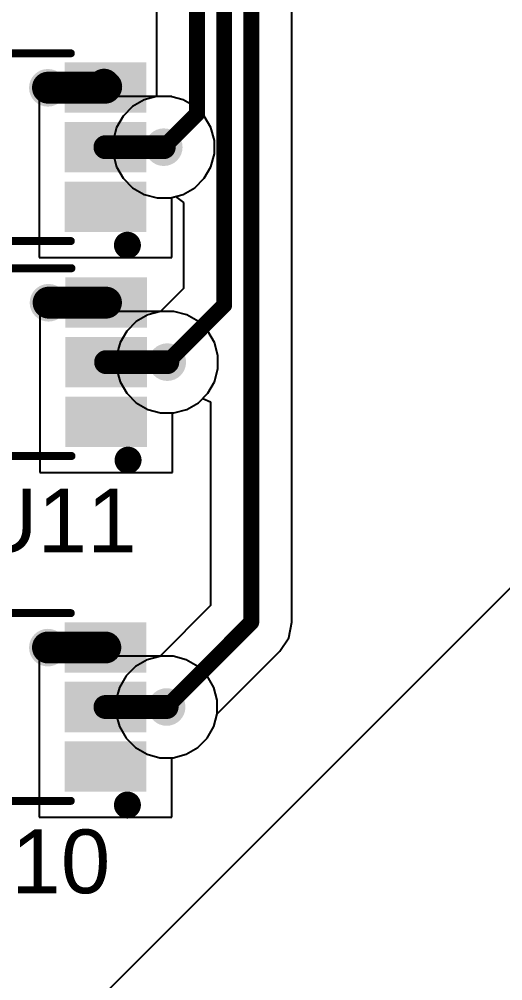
# Model space of a CAD drawing. Header units: millimetres. Extents: x 0 to 214, y 0 to 214.
# Drawn here: x 1.838 to 2.142, y 2.018 to 2.621 of the extents above; entities that cross this region are included whole.
import ezdxf

# ---------------------------------------------------------------- set-up
doc = ezdxf.new("R2010")
doc.units = ezdxf.units.MM
doc.header["$MEASUREMENT"] = 0
for name, color, linetype in [('BottomLayer', 5, 'Continuous'), ('BottomSolder', 6, 'Continuous'), ('TopLayer', 1, 'Continuous'), ('TopOverlay', 2, 'Continuous'), ('TopPaste', 8, 'Continuous'), ('TopSolder', 216, 'Continuous'), ('ViaHoleLayer', 16, 'Continuous')]:
    doc.layers.add(name, color=color, linetype=linetype)
doc.styles.add('Arial', font='', dxfattribs={"height": 0.2})
doc.styles.get('Arial').set_extended_font_data('Arial')

# ---------------------------------------------------------------- blocks, each defined once
blk = doc.blocks.new('SOT_23_5_4')
at = {"layer": 'TopLayer'}
for points in [[(-0.07283, 0.04921), (-0.02953, 0.04921), (-0.02953, 0.02559), (-0.07283, 0.02559)], [(0.02953, 0.04921), (0.07283, 0.04921), (0.07283, 0.02559), (0.02953, 0.02559)], [(-0.07283, 0.01181), (-0.02953, 0.01181), (-0.02953, -0.01181), (-0.07283, -0.01181)], [(-0.07283, -0.02559), (-0.02953, -0.02559), (-0.02953, -0.04921), (-0.07283, -0.04921)], [(0.02953, -0.02559), (0.07283, -0.02559), (0.07283, -0.04921), (0.02953, -0.04921)]]:
    blk.add_hatch(color=1, dxfattribs=at).paths.add_polyline_path(points)
at = {"layer": 'TopPaste'}
for points in [[(-0.07283, 0.04921), (-0.02953, 0.04921), (-0.02953, 0.02559), (-0.07283, 0.02559)], [(0.02953, 0.04921), (0.07283, 0.04921), (0.07283, 0.02559), (0.02953, 0.02559)], [(-0.07283, 0.01181), (-0.02953, 0.01181), (-0.02953, -0.01181), (-0.07283, -0.01181)], [(-0.07283, -0.02559), (-0.02953, -0.02559), (-0.02953, -0.04921), (-0.07283, -0.04921)], [(0.02953, -0.02559), (0.07283, -0.02559), (0.07283, -0.04921), (0.02953, -0.04921)]]:
    blk.add_hatch(color=8, dxfattribs=at).paths.add_polyline_path(points)
at = {"layer": 'TopSolder'}
for points in [[(-0.07683, 0.05321), (-0.02553, 0.05321), (-0.02553, 0.02159), (-0.07683, 0.02159)], [(0.02553, 0.05321), (0.07683, 0.05321), (0.07683, 0.02159), (0.02553, 0.02159)], [(-0.07683, 0.01581), (-0.02553, 0.01581), (-0.02553, -0.01581), (-0.07683, -0.01581)], [(-0.07683, -0.02159), (-0.02553, -0.02159), (-0.02553, -0.05321), (-0.07683, -0.05321)], [(0.02553, -0.02159), (0.07683, -0.02159), (0.07683, -0.05321), (0.02553, -0.05321)]]:
    blk.add_hatch(color=216, dxfattribs=at).paths.add_polyline_path(points)
at = {"layer": 'TopOverlay'}
for points, const_width in [([(-0.0615, 0.0615, 1), (-0.06843, 0.0615, 1)], 0.01), ([(-0.07093, 0.0615, 1), (-0.06593, 0.0615, 1)], 0.005), ([(-0.064, 0.0615, 1), (-0.059, 0.0615, 1)], 0.005), ([(-0.0307, 0.0589, 1), (-0.0282, 0.0589, 1)], 0.0025), ([(0.02473, 0.0589, 1), (0.02723, 0.0589, 1)], 0.0025), ([(0.0334, 0.01732, 1), (0.0359, 0.01732, 1)], 0.0025), ([(0.0334, -0.01646, 1), (0.0359, -0.01646, 1)], 0.0025), ([(-0.0307, -0.0589, 1), (-0.0282, -0.0589, 1)], 0.0025), ([(0.02473, -0.0589, 1), (0.02723, -0.0589, 1)], 0.0025)]:
    blk.add_lwpolyline(points, format="xyb", close=True, dxfattribs=dict(at, const_width=const_width))
at = {"layer": 'TopOverlay', "const_width": 0.005}
for points in [[(0.02598, 0.0589), (-0.02945, 0.0589)], [(0.03465, 0.01732), (0.03465, -0.01646)], [(0.02598, -0.0589), (-0.02945, -0.0589)]]:
    blk.add_lwpolyline(points, dxfattribs=at)
blk = doc.blocks.new('SOT_23_5_332')
at = {"layer": 'TopLayer'}
for points in [[(-0.07283, 0.04921), (-0.02953, 0.04921), (-0.02953, 0.02559), (-0.07283, 0.02559)], [(0.02953, 0.04921), (0.07283, 0.04921), (0.07283, 0.02559), (0.02953, 0.02559)], [(-0.07283, 0.01181), (-0.02953, 0.01181), (-0.02953, -0.01181), (-0.07283, -0.01181)], [(-0.07283, -0.02559), (-0.02953, -0.02559), (-0.02953, -0.04921), (-0.07283, -0.04921)], [(0.02953, -0.02559), (0.07283, -0.02559), (0.07283, -0.04921), (0.02953, -0.04921)]]:
    blk.add_hatch(color=1, dxfattribs=at).paths.add_polyline_path(points)
at = {"layer": 'TopPaste'}
for points in [[(-0.07283, 0.04921), (-0.02953, 0.04921), (-0.02953, 0.02559), (-0.07283, 0.02559)], [(0.02953, 0.04921), (0.07283, 0.04921), (0.07283, 0.02559), (0.02953, 0.02559)], [(-0.07283, 0.01181), (-0.02953, 0.01181), (-0.02953, -0.01181), (-0.07283, -0.01181)], [(-0.07283, -0.02559), (-0.02953, -0.02559), (-0.02953, -0.04921), (-0.07283, -0.04921)], [(0.02953, -0.02559), (0.07283, -0.02559), (0.07283, -0.04921), (0.02953, -0.04921)]]:
    blk.add_hatch(color=8, dxfattribs=at).paths.add_polyline_path(points)
at = {"layer": 'TopSolder'}
for points in [[(-0.07683, 0.05321), (-0.02553, 0.05321), (-0.02553, 0.02159), (-0.07683, 0.02159)], [(0.02553, 0.05321), (0.07683, 0.05321), (0.07683, 0.02159), (0.02553, 0.02159)], [(-0.07683, 0.01581), (-0.02553, 0.01581), (-0.02553, -0.01581), (-0.07683, -0.01581)], [(-0.07683, -0.02159), (-0.02553, -0.02159), (-0.02553, -0.05321), (-0.07683, -0.05321)], [(0.02553, -0.02159), (0.07683, -0.02159), (0.07683, -0.05321), (0.02553, -0.05321)]]:
    blk.add_hatch(color=216, dxfattribs=at).paths.add_polyline_path(points)
at = {"layer": 'TopOverlay'}
for points, const_width in [([(-0.0615, 0.0615, 1), (-0.06843, 0.0615, 1)], 0.01), ([(-0.07093, 0.0615, 1), (-0.06593, 0.0615, 1)], 0.005), ([(-0.064, 0.0615, 1), (-0.059, 0.0615, 1)], 0.005), ([(-0.0307, 0.0589, 1), (-0.0282, 0.0589, 1)], 0.0025), ([(0.02473, 0.0589, 1), (0.02723, 0.0589, 1)], 0.0025), ([(0.0334, 0.01732, 1), (0.0359, 0.01732, 1)], 0.0025), ([(0.0334, -0.01646, 1), (0.0359, -0.01646, 1)], 0.0025), ([(-0.0307, -0.0589, 1), (-0.0282, -0.0589, 1)], 0.0025), ([(0.02473, -0.0589, 1), (0.02723, -0.0589, 1)], 0.0025)]:
    blk.add_lwpolyline(points, format="xyb", close=True, dxfattribs=dict(at, const_width=const_width))
at = {"layer": 'TopOverlay', "const_width": 0.005}
for points in [[(0.02598, 0.0589), (-0.02945, 0.0589)], [(0.03465, 0.01732), (0.03465, -0.01646)], [(0.02598, -0.0589), (-0.02945, -0.0589)]]:
    blk.add_lwpolyline(points, dxfattribs=at)
blk = doc.blocks.new('SOT_23_5_333')
at = {"layer": 'TopLayer'}
for points in [[(-0.07283, 0.04921), (-0.02953, 0.04921), (-0.02953, 0.02559), (-0.07283, 0.02559)], [(0.02953, 0.04921), (0.07283, 0.04921), (0.07283, 0.02559), (0.02953, 0.02559)], [(-0.07283, 0.01181), (-0.02953, 0.01181), (-0.02953, -0.01181), (-0.07283, -0.01181)], [(-0.07283, -0.02559), (-0.02953, -0.02559), (-0.02953, -0.04921), (-0.07283, -0.04921)], [(0.02953, -0.02559), (0.07283, -0.02559), (0.07283, -0.04921), (0.02953, -0.04921)]]:
    blk.add_hatch(color=1, dxfattribs=at).paths.add_polyline_path(points)
at = {"layer": 'TopPaste'}
for points in [[(-0.07283, 0.04921), (-0.02953, 0.04921), (-0.02953, 0.02559), (-0.07283, 0.02559)], [(0.02953, 0.04921), (0.07283, 0.04921), (0.07283, 0.02559), (0.02953, 0.02559)], [(-0.07283, 0.01181), (-0.02953, 0.01181), (-0.02953, -0.01181), (-0.07283, -0.01181)], [(-0.07283, -0.02559), (-0.02953, -0.02559), (-0.02953, -0.04921), (-0.07283, -0.04921)], [(0.02953, -0.02559), (0.07283, -0.02559), (0.07283, -0.04921), (0.02953, -0.04921)]]:
    blk.add_hatch(color=8, dxfattribs=at).paths.add_polyline_path(points)
at = {"layer": 'TopSolder'}
for points in [[(-0.07683, 0.05321), (-0.02553, 0.05321), (-0.02553, 0.02159), (-0.07683, 0.02159)], [(0.02553, 0.05321), (0.07683, 0.05321), (0.07683, 0.02159), (0.02553, 0.02159)], [(-0.07683, 0.01581), (-0.02553, 0.01581), (-0.02553, -0.01581), (-0.07683, -0.01581)], [(-0.07683, -0.02159), (-0.02553, -0.02159), (-0.02553, -0.05321), (-0.07683, -0.05321)], [(0.02553, -0.02159), (0.07683, -0.02159), (0.07683, -0.05321), (0.02553, -0.05321)]]:
    blk.add_hatch(color=216, dxfattribs=at).paths.add_polyline_path(points)
at = {"layer": 'TopOverlay'}
for points, const_width in [([(-0.0615, 0.0615, 1), (-0.06843, 0.0615, 1)], 0.01), ([(-0.07093, 0.0615, 1), (-0.06593, 0.0615, 1)], 0.005), ([(-0.064, 0.0615, 1), (-0.059, 0.0615, 1)], 0.005), ([(-0.0307, 0.0589, 1), (-0.0282, 0.0589, 1)], 0.0025), ([(0.02473, 0.0589, 1), (0.02723, 0.0589, 1)], 0.0025), ([(0.0334, 0.01732, 1), (0.0359, 0.01732, 1)], 0.0025), ([(0.0334, -0.01646, 1), (0.0359, -0.01646, 1)], 0.0025), ([(-0.0307, -0.0589, 1), (-0.0282, -0.0589, 1)], 0.0025), ([(0.02473, -0.0589, 1), (0.02723, -0.0589, 1)], 0.0025)]:
    blk.add_lwpolyline(points, format="xyb", close=True, dxfattribs=dict(at, const_width=const_width))
at = {"layer": 'TopOverlay', "const_width": 0.005}
for points in [[(0.02598, 0.0589), (-0.02945, 0.0589)], [(0.03465, 0.01732), (0.03465, -0.01646)], [(0.02598, -0.0589), (-0.02945, -0.0589)]]:
    blk.add_lwpolyline(points, dxfattribs=at)

msp = doc.modelspace()

# ---------------------------------------------------------------- hatches: boundary and pattern name
at = {"layer": 'BottomLayer'}
h = msp.add_hatch(color=5, dxfattribs=at)
edge = h.paths.add_edge_path()
edge.add_arc((1.85628, 2.57832), 0.01181, 0, 360)
h = msp.add_hatch(color=5, dxfattribs=at)
edge = h.paths.add_edge_path()
edge.add_arc((1.92906, 2.54106), 0.01181, 0, 360)
h = msp.add_hatch(color=5, dxfattribs=at)
edge = h.paths.add_edge_path()
edge.add_arc((1.85669, 2.44346), 0.01181, 0, 360)
h = msp.add_hatch(color=5, dxfattribs=at)
edge = h.paths.add_edge_path()
edge.add_arc((1.93128, 2.40621), 0.01181, 0, 360)
h = msp.add_hatch(color=5, dxfattribs=at)
edge = h.paths.add_edge_path()
edge.add_arc((1.85628, 2.2271), 0.01181, 0, 360)
h = msp.add_hatch(color=5, dxfattribs=at)
edge = h.paths.add_edge_path()
edge.add_arc((1.93087, 2.18985), 0.01181, 0, 360)
at = {"layer": 'BottomSolder'}
h = msp.add_hatch(color=6, dxfattribs=at)
edge = h.paths.add_edge_path()
edge.add_arc((1.85628, 2.57832), 0.00591, 0, 360)
h = msp.add_hatch(color=6, dxfattribs=at)
edge = h.paths.add_edge_path()
edge.add_arc((1.92906, 2.54106), 0.00591, 0, 360)
h = msp.add_hatch(color=6, dxfattribs=at)
edge = h.paths.add_edge_path()
edge.add_arc((1.85669, 2.44346), 0.00591, 0, 360)
h = msp.add_hatch(color=6, dxfattribs=at)
edge = h.paths.add_edge_path()
edge.add_arc((1.93128, 2.40621), 0.00591, 0, 360)
h = msp.add_hatch(color=6, dxfattribs=at)
edge = h.paths.add_edge_path()
edge.add_arc((1.85628, 2.2271), 0.00591, 0, 360)
h = msp.add_hatch(color=6, dxfattribs=at)
edge = h.paths.add_edge_path()
edge.add_arc((1.93087, 2.18985), 0.00591, 0, 360)
at = {"layer": 'TopLayer'}
h = msp.add_hatch(color=1, dxfattribs=at)
edge = h.paths.add_edge_path()
edge.add_arc((1.85628, 2.57832), 0.01181, 0, 360)
h = msp.add_hatch(color=1, dxfattribs=at)
edge = h.paths.add_edge_path()
edge.add_arc((1.92906, 2.54106), 0.01181, 0, 360)
h = msp.add_hatch(color=1, dxfattribs=at)
edge = h.paths.add_edge_path()
edge.add_arc((1.85669, 2.44346), 0.01181, 0, 360)
h = msp.add_hatch(color=1, dxfattribs=at)
edge = h.paths.add_edge_path()
edge.add_arc((1.93128, 2.40621), 0.01181, 0, 360)
h = msp.add_hatch(color=1, dxfattribs=at)
edge = h.paths.add_edge_path()
edge.add_arc((1.85628, 2.2271), 0.01181, 0, 360)
h = msp.add_hatch(color=1, dxfattribs=at)
edge = h.paths.add_edge_path()
edge.add_arc((1.93087, 2.18985), 0.01181, 0, 360)
at = {"layer": 'TopSolder'}
h = msp.add_hatch(color=216, dxfattribs=at)
edge = h.paths.add_edge_path()
edge.add_arc((1.85628, 2.57832), 0.00591, 0, 360)
h = msp.add_hatch(color=216, dxfattribs=at)
edge = h.paths.add_edge_path()
edge.add_arc((1.92906, 2.54106), 0.00591, 0, 360)
h = msp.add_hatch(color=216, dxfattribs=at)
edge = h.paths.add_edge_path()
edge.add_arc((1.85669, 2.44346), 0.00591, 0, 360)
h = msp.add_hatch(color=216, dxfattribs=at)
edge = h.paths.add_edge_path()
edge.add_arc((1.93128, 2.40621), 0.00591, 0, 360)
h = msp.add_hatch(color=216, dxfattribs=at)
edge = h.paths.add_edge_path()
edge.add_arc((1.85628, 2.2271), 0.00591, 0, 360)
h = msp.add_hatch(color=216, dxfattribs=at)
edge = h.paths.add_edge_path()
edge.add_arc((1.93087, 2.18985), 0.00591, 0, 360)
at = {"layer": 'ViaHoleLayer'}
h = msp.add_hatch(color=16, dxfattribs=at)
edge = h.paths.add_edge_path()
edge.add_arc((1.85628, 2.57832), 0.00591, 0, 360)
h = msp.add_hatch(color=16, dxfattribs=at)
edge = h.paths.add_edge_path()
edge.add_arc((1.92906, 2.54106), 0.00591, 0, 360)
h = msp.add_hatch(color=16, dxfattribs=at)
edge = h.paths.add_edge_path()
edge.add_arc((1.85669, 2.44346), 0.00591, 0, 360)
h = msp.add_hatch(color=16, dxfattribs=at)
edge = h.paths.add_edge_path()
edge.add_arc((1.93128, 2.40621), 0.00591, 0, 360)
h = msp.add_hatch(color=16, dxfattribs=at)
edge = h.paths.add_edge_path()
edge.add_arc((1.85628, 2.2271), 0.00591, 0, 360)
h = msp.add_hatch(color=16, dxfattribs=at)
edge = h.paths.add_edge_path()
edge.add_arc((1.93087, 2.18985), 0.00591, 0, 360)

# ---------------------------------------------------------------- linework, layer by layer
at = {"layer": 'BottomLayer'}
for p, q in [((1.92451, 2.81935), (1.92451, 2.57278)), ((2.00949, 2.24298), (2.00949, 2.78666)), ((1.91678, 2.57071), (1.90952, 2.56652)), ((1.92451, 2.57278), (1.91678, 2.57071)), ((1.90952, 2.56652), (1.9036, 2.56059)), ((1.9036, 2.56059), (1.89941, 2.55334)), ((1.89941, 2.55334), (1.89725, 2.54525)), ((1.89725, 2.54525), (1.89725, 2.53687)), ((1.89725, 2.53687), (1.89941, 2.52878)), ((1.89941, 2.52878), (1.9036, 2.52153)), ((1.9036, 2.52153), (1.90952, 2.51561)), ((1.90952, 2.51561), (1.91678, 2.51142)), ((1.91678, 2.51142), (1.92487, 2.50925)), ((1.93324, 2.50925), (1.93651, 2.51013)), ((1.93651, 2.51013), (1.94151, 2.50629)), ((1.92487, 2.50925), (1.93324, 2.50925)), ((1.94151, 2.50629), (1.94151, 2.45249)), ((1.94151, 2.45249), (1.92702, 2.438)), ((1.92702, 2.438), (1.919, 2.43585)), ((1.91174, 2.43166), (1.90582, 2.42574)), ((1.919, 2.43585), (1.91174, 2.43166)), ((1.90582, 2.42574), (1.90163, 2.41849)), ((1.90163, 2.41849), (1.89946, 2.41039)), ((1.89946, 2.41039), (1.89946, 2.40202)), ((1.89946, 2.40202), (1.90163, 2.39393)), ((1.90163, 2.39393), (1.90582, 2.38667)), ((1.90582, 2.38667), (1.91174, 2.38075)), ((1.95081, 2.38075), (1.95351, 2.38345)), ((1.95351, 2.38345), (1.95851, 2.38138)), ((1.91174, 2.38075), (1.919, 2.37656)), ((1.94355, 2.37656), (1.95081, 2.38075)), ((1.95851, 2.38138), (1.95851, 2.25354)), ((1.919, 2.37656), (1.92709, 2.3744)), ((1.92709, 2.3744), (1.93546, 2.3744)), ((1.93546, 2.3744), (1.94355, 2.37656)), ((1.95851, 2.25354), (1.92661, 2.22164)), ((2.00755, 2.23323), (2.00949, 2.24298)), ((2.00202, 2.22496), (2.00755, 2.23323)), ((1.92661, 2.22164), (1.91859, 2.21949)), ((1.96266, 2.18559), (2.00202, 2.22496)), ((1.91134, 2.2153), (1.90541, 2.20938)), ((1.91859, 2.21949), (1.91134, 2.2153)), ((1.90541, 2.20938), (1.90122, 2.20213)), ((1.90122, 2.20213), (1.89906, 2.19404)), ((1.89906, 2.19404), (1.89906, 2.18566)), ((1.89906, 2.18566), (1.90122, 2.17757)), ((1.96051, 2.17757), (1.96266, 2.18559)), ((1.90122, 2.17757), (1.90541, 2.17032)), ((1.95632, 2.17032), (1.96051, 2.17757)), ((1.90541, 2.17032), (1.91134, 2.16439)), ((1.9504, 2.16439), (1.95632, 2.17032)), ((1.91134, 2.16439), (1.91859, 2.1602)), ((1.91859, 2.1602), (1.92668, 2.15804)), ((1.93506, 2.15804), (1.94315, 2.1602)), ((1.94315, 2.1602), (1.9504, 2.16439)), ((1.92668, 2.15804), (1.93506, 2.15804))]:
    msp.add_line(p, q, dxfattribs=at)
at = {"layer": 'BottomLayer', "const_width": 0.01}
for points in [[(1.95, 2.56201), (1.95, 2.81935)], [(1.967, 2.44193), (1.967, 2.80948)], [(1.984, 2.24298), (1.984, 2.79961)], [(1.92906, 2.54106), (1.95, 2.56201)], [(1.93128, 2.40621), (1.967, 2.44193)], [(1.93087, 2.18985), (1.984, 2.24298)]]:
    msp.add_lwpolyline(points, dxfattribs=at)
at = {"layer": 'BottomLayer', "const_width": 0.005}
for points in [[(1.9475, 2.56201, 1), (1.9525, 2.56201, 1)], [(1.9475, 2.56201, 1), (1.9525, 2.56201, 1)], [(1.92656, 2.54106, 1), (1.93156, 2.54106, 1)], [(1.9645, 2.44193, 1), (1.9695, 2.44193, 1)], [(1.9645, 2.44193, 1), (1.9695, 2.44193, 1)], [(1.92878, 2.40621, 1), (1.93378, 2.40621, 1)], [(1.9815, 2.24298, 1), (1.9865, 2.24298, 1)], [(1.9815, 2.24298, 1), (1.9865, 2.24298, 1)], [(1.92837, 2.18985, 1), (1.93337, 2.18985, 1)]]:
    msp.add_lwpolyline(points, format="xyb", close=True, dxfattribs=at)
at = {"layer": 'BottomSolder'}
msp.add_line((0.01331, 0.13315), (214.05121, 213.98292), dxfattribs=at)
at = {"layer": 'TopLayer'}
for p, q in [((1.93412, 2.57287), (1.85081, 2.57287)), ((1.85081, 2.57287), (1.85081, 2.50925)), ((1.93412, 2.57264), (1.93412, 2.57287)), ((1.94134, 2.57071), (1.93412, 2.57264)), ((1.94859, 2.56652), (1.94134, 2.57071)), ((1.95451, 2.56059), (1.94859, 2.56652)), ((1.9587, 2.55334), (1.95451, 2.56059)), ((1.96087, 2.54525), (1.9587, 2.55334)), ((1.96087, 2.53687), (1.96087, 2.54525)), ((1.9587, 2.52878), (1.96087, 2.53687)), ((1.95451, 2.52153), (1.9587, 2.52878)), ((1.94859, 2.51561), (1.95451, 2.52153)), ((1.94134, 2.51142), (1.94859, 2.51561)), ((1.93412, 2.50949), (1.94134, 2.51142)), ((1.93412, 2.47185), (1.93412, 2.50949)), ((1.85081, 2.50925), (1.85081, 2.47185)), ((1.85081, 2.47185), (1.93412, 2.47185)), ((1.93546, 2.43802), (1.85122, 2.43802)), ((1.85122, 2.43802), (1.85122, 2.3744)), ((1.94355, 2.43585), (1.93546, 2.43802)), ((1.95081, 2.43166), (1.94355, 2.43585)), ((1.95673, 2.42574), (1.95081, 2.43166)), ((1.96092, 2.41849), (1.95673, 2.42574)), ((1.96309, 2.41039), (1.96092, 2.41849)), ((1.96309, 2.40202), (1.96309, 2.41039)), ((1.96092, 2.39393), (1.96309, 2.40202)), ((1.95673, 2.38667), (1.96092, 2.39393)), ((1.95081, 2.38075), (1.95673, 2.38667)), ((1.94355, 2.37656), (1.95081, 2.38075)), ((1.85122, 2.3744), (1.85122, 2.33699)), ((1.93452, 2.33699), (1.93452, 2.3744)), ((1.93452, 2.3744), (1.93546, 2.3744)), ((1.93546, 2.3744), (1.94355, 2.37656)), ((1.85122, 2.33699), (1.93452, 2.33699)), ((1.93506, 2.22166), (1.85081, 2.22166)), ((1.85081, 2.22166), (1.85081, 2.15804)), ((1.94315, 2.21949), (1.93506, 2.22166)), ((1.9504, 2.2153), (1.94315, 2.21949)), ((1.95632, 2.20938), (1.9504, 2.2153)), ((1.96051, 2.20213), (1.95632, 2.20938)), ((1.96268, 2.19404), (1.96051, 2.20213)), ((1.96268, 2.18566), (1.96268, 2.19404)), ((1.96051, 2.17757), (1.96268, 2.18566)), ((1.95632, 2.17032), (1.96051, 2.17757)), ((1.9504, 2.16439), (1.95632, 2.17032)), ((1.93506, 2.15804), (1.94315, 2.1602)), ((1.94315, 2.1602), (1.9504, 2.16439)), ((1.85081, 2.15804), (1.85081, 2.12064)), ((1.93412, 2.12064), (1.93412, 2.15804)), ((1.93412, 2.15804), (1.93506, 2.15804)), ((1.85081, 2.12064), (1.93412, 2.12064))]:
    msp.add_line(p, q, dxfattribs=at)
for points, const_width in [([(1.85635, 2.57839), (1.89239, 2.57839)], 0.02), ([(1.89156, 2.58027), (1.89289, 2.57895)], 0.02), ([(1.89289, 2.57895), (1.89295, 2.57895)], 0.02), ([(1.89246, 2.57846), (1.89295, 2.57895)], 0.01), ([(1.89246, 2.54106), (1.92906, 2.54106)], 0.015), ([(1.85676, 2.44353), (1.8928, 2.44353)], 0.02), ([(1.89287, 2.44361), (1.89295, 2.44368)], 0.01), ([(1.89287, 2.40621), (1.93128, 2.40621)], 0.015), ([(1.85635, 2.22718), (1.89239, 2.22718)], 0.02), ([(1.89246, 2.22725), (1.89287, 2.22766)], 0.01), ([(1.89246, 2.18985), (1.93087, 2.18985)], 0.015)]:
    msp.add_lwpolyline(points, dxfattribs=dict(at, const_width=const_width))
for points, const_width in [([(1.85135, 2.57839, 1), (1.86135, 2.57839, 1)], 0.01), ([(1.88656, 2.58027, 1), (1.89656, 2.58027, 1)], 0.01), ([(1.88739, 2.57839, 1), (1.89739, 2.57839, 1)], 0.01), ([(1.88789, 2.57895, 1), (1.89789, 2.57895, 1)], 0.01), ([(1.88789, 2.57895, 1), (1.89789, 2.57895, 1)], 0.01), ([(1.88795, 2.57895, 1), (1.89795, 2.57895, 1)], 0.01), ([(1.88996, 2.57846, 1), (1.89496, 2.57846, 1)], 0.005), ([(1.89045, 2.57895, 1), (1.89545, 2.57895, 1)], 0.005), ([(1.88871, 2.54106, 1), (1.89621, 2.54106, 1)], 0.0075), ([(1.92531, 2.54106, 1), (1.93281, 2.54106, 1)], 0.0075), ([(1.85176, 2.44353, 1), (1.86176, 2.44353, 1)], 0.01), ([(1.8878, 2.44353, 1), (1.8978, 2.44353, 1)], 0.01), ([(1.89037, 2.44361, 1), (1.89537, 2.44361, 1)], 0.005), ([(1.89045, 2.44368, 1), (1.89545, 2.44368, 1)], 0.005), ([(1.88912, 2.40621, 1), (1.89662, 2.40621, 1)], 0.0075), ([(1.92753, 2.40621, 1), (1.93503, 2.40621, 1)], 0.0075), ([(1.85135, 2.22718, 1), (1.86135, 2.22718, 1)], 0.01), ([(1.88739, 2.22718, 1), (1.89739, 2.22718, 1)], 0.01), ([(1.88996, 2.22725, 1), (1.89496, 2.22725, 1)], 0.005), ([(1.89037, 2.22766, 1), (1.89537, 2.22766, 1)], 0.005), ([(1.88871, 2.18985, 1), (1.89621, 2.18985, 1)], 0.0075), ([(1.92712, 2.18985, 1), (1.93462, 2.18985, 1)], 0.0075)]:
    msp.add_lwpolyline(points, format="xyb", close=True, dxfattribs=dict(at, const_width=const_width))
at = {"layer": 'TopSolder'}
msp.add_line((0.01331, 0.13315), (214.05121, 213.98292), dxfattribs=at)

# ---------------------------------------------------------------- block references
at = {"rotation": 180}
for name, p in [('SOT_23_5_332', (1.84128, 2.54106)), ('SOT_23_5_333', (1.84169, 2.40621)), ('SOT_23_5_4', (1.84128, 2.18985))]:
    msp.add_blockref(name, p, dxfattribs=at)

# ---------------------------------------------------------------- texts
at = {"layer": 'TopOverlay', "style": 'Arial'}
for s, p in [('U11', (1.80955, 2.2869)), ('U10', (1.79302, 2.07301))]:
    msp.add_text(s, height=0.04, dxfattribs=at).set_placement(p)

doc.saveas('drawing.dxf')
